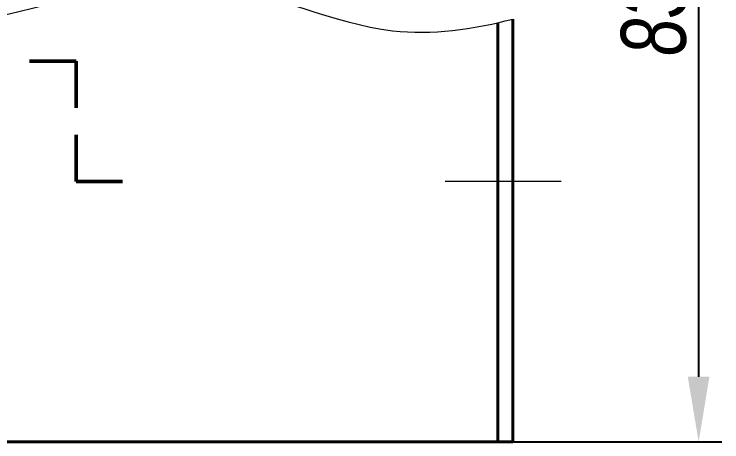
# Model space of a CAD drawing. Header units: millimetres. Extents: x 12064 to 35004, y -6103 to -2658.
# Drawn here: x 30337.72 to 30375.8, y -2950.43 to -2927.43 of the extents above; entities that cross this region are included whole.
import ezdxf

# ---------------------------------------------------------------- set-up
doc = ezdxf.new("R2010")
doc.units = ezdxf.units.MM
doc.linetypes.add('LT_03', pattern=[20.32, 12.7, -2.54, 2.54, -2.54])
for name, color, linetype, lineweight in [('Layer_05', 7, 'Continuous', 40), ('Layer_07', 7, 'Continuous', 40), ('Layer_10', 1, 'Continuous', 15), ('Layer_11', 6, 'Continuous', 15), ('Layer_12', 1, 'LT_03', 15)]:
    doc.layers.add(name, color=color, linetype=linetype, lineweight=lineweight)
doc.styles.add('Style_01', font='ARIALNI.TTF', dxfattribs={"width": 0.9, "height": 3.5})
doc.dimstyles.new('DimStyle_01', dxfattribs={"dimtxt": 3.5, "dimasz": 3.5, "dimexe": 1.25, "dimexo": 0, "dimtad": 1, "dimdec": 1, "dimtxsty": 'Style_01', "dimcen": 2.5, "dimazin": 3, "dimtfac": 1, "dimtdec": 1, "dimtmove": 0, "dimatfit": 3})

# ---------------------------------------------------------------- blocks, each defined once
blk = doc.blocks.new('*D2272')
at = {"layer": 'Defpoints', "color": 0, "ltscale": 0.5}
for p in [(30364.549, -2902.91), (30364.549, -2950.429), (30374.549, -2950.429)]:
    blk.add_point(p, dxfattribs=at)
at = {"layer": 'Layer_10', "color": 0, "lineweight": -2, "ltscale": 0.5}
for p, q in [((30364.549, -2902.91), (30375.799, -2902.91)), ((30374.549, -2906.41), (30374.549, -2946.929)), ((30364.549, -2950.429), (30375.799, -2950.429))]:
    blk.add_line(p, q, dxfattribs=at)
at = {"layer": 'Layer_10', "color": 0, "ltscale": 0.5}
for points in [[(30373.966, -2906.41), (30375.132, -2906.41), (30374.549, -2902.91)], [(30373.966, -2946.929), (30375.132, -2946.929), (30374.549, -2950.429)]]:
    blk.add_solid(points, dxfattribs=at)
at = {"layer": 'Layer_10', "color": 0, "ltscale": 0.5, "insert": (30372.137, -2926.669), "char_height": 3.5, "attachment_point": 5, "rotation": 90, "style": 'Style_01'}
blk.add_mtext('832', dxfattribs=at)

msp = doc.modelspace()

# ---------------------------------------------------------------- linework, layer by layer
at = {"layer": 'Layer_05'}
for p, q in [((30364.549, -2927.698), (30364.549, -2950.429)), ((30363.749, -2927.892), (30363.749, -2950.429)), ((30362.949, -2950.429), (30319.149, -2950.429)), ((30363.749, -2950.429), (30362.949, -2950.429)), ((30363.749, -2950.429), (30364.549, -2950.429))]:
    msp.add_line(p, q, dxfattribs=at)
at = {"layer": 'Layer_07', "linetype": 'Continuous', "lineweight": 50}
for p, q in [((30341.049, -2929.965), (30338.549, -2929.965)), ((30341.049, -2929.965), (30341.049, -2932.465)), ((30341.049, -2933.929), (30341.049, -2936.429)), ((30343.549, -2936.429), (30341.049, -2936.429))]:
    msp.add_line(p, q, dxfattribs=at)
at = {"layer": 'Layer_11', "ltscale": 0.5}
msp.add_open_spline([(30312.149, -2928.422), (30313.927, -2927.287), (30319.392, -2924.491), (30332.009, -2931.237), (30345.656, -2923.184), (30356.995, -2929.044), (30362.381, -2928.253), (30364.549, -2927.698)], degree=3, knots=[2.819259, 2.819259, 2.819259, 2.819259, 8.883887, 21.185409, 40.110428, 49.967724, 56.567679, 56.567679, 56.567679, 56.567679], dxfattribs=at)
at = {"layer": 'Layer_12', "ltscale": 0.5}
msp.add_line((30367.152, -2936.429), (30360.905, -2936.429), dxfattribs=at)

# ---------------------------------------------------------------- dimensions: what is measured, and where the dimension line sits
at = {"layer": 'Layer_10', "ltscale": 0.5}
dim = msp.add_linear_dim(base=(30374.549, -2950.429), p1=(30364.549, -2902.91), p2=(30364.549, -2950.429), angle=90, text='832', dimstyle='DimStyle_01', dxfattribs=at)
dim.commit()
dim.dimension.update_dxf_attribs({"geometry": '*D2272', "text_midpoint": (30372.137, -2926.669)})

doc.saveas('drawing.dxf')
